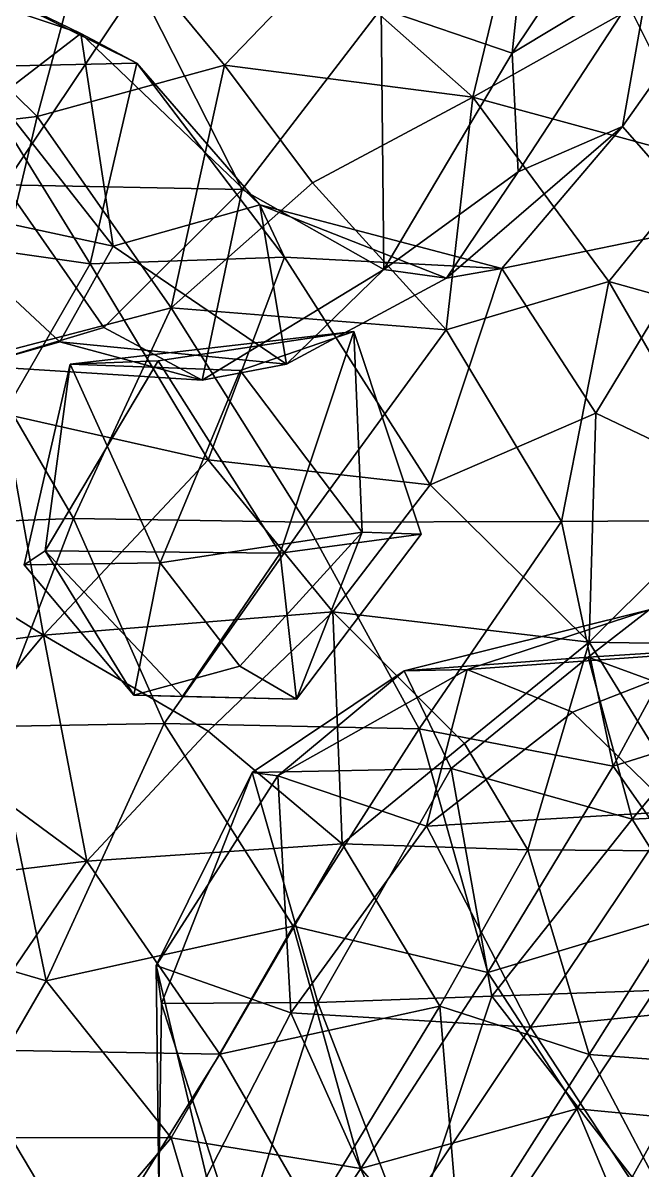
# Model space of a CAD drawing. Extents: x 373697 to 374058, y 6959904 to 6960301.
# Drawn here: x 373883.58 to 373896.99, y 6959919.87 to 6959944.7 of the extents above; entities that cross this region are included whole.
import ezdxf

# ---------------------------------------------------------------- set-up
doc = ezdxf.new("R2010")
doc.units = 0
doc.layers.add('Bht_Fk', color=7, linetype='CONTINUOUS')

msp = doc.modelspace()

# ---------------------------------------------------------------- linework, layer by layer
at = {"layer": 'Bht_Fk'}
for points in [[(373894.176, 6959944.049, 200.357), (373891.338, 6959945.015, 200.526), (373894.715, 6959949.193, 201.825)], [(373896.336, 6959947.276, 201.132), (373894.176, 6959944.049, 200.357), (373894.715, 6959949.193, 201.825)], [(373890.056, 6959945.985, 169.905), (373893.324, 6959943.095, 170.341), (373894.439, 6959947.74, 172.644)], [(373893.324, 6959943.095, 170.341), (373896.738, 6959945.009, 172.509), (373894.439, 6959947.74, 172.644)], [(373883.959, 6959947.632, 174.722), (373883.431, 6959947.131, 176.495), (373880.691, 6959944.008, 173.759)], [(373883.959, 6959947.632, 174.722), (373880.691, 6959944.008, 173.759), (373881.231, 6959945.853, 172.228)], [(373879.943, 6959946.556, 165.284), (373883.884, 6959942.676, 166.199), (373885.105, 6959947.216, 168.525)], [(373883.884, 6959942.676, 166.199), (373887.94, 6959943.784, 168.304), (373885.105, 6959947.216, 168.525)], [(373885.105, 6959947.216, 168.525), (373887.94, 6959943.784, 168.304), (373890.056, 6959945.985, 169.905)], [(373897.164, 6959945.851, 200.14), (373894.176, 6959944.049, 200.357), (373896.336, 6959947.276, 201.132)], [(373879.943, 6959946.556, 165.284), (373879.084, 6959942.111, 163.332), (373883.884, 6959942.676, 166.199)], [(373881.115, 6959946.28, 190.851), (373879.691, 6959946.207, 192.157), (373884.83, 6959944.472, 193.451)], [(373879.691, 6959946.207, 192.157), (373883.002, 6959943.07, 193.945), (373884.83, 6959944.472, 193.451)], [(373886.048, 6959943.827, 192.391), (373881.115, 6959946.28, 190.851), (373884.83, 6959944.472, 193.451)], [(373882.397, 6959943.748, 189.805), (373881.115, 6959946.28, 190.851), (373886.048, 6959943.827, 192.391)], [(373890.056, 6959945.985, 169.905), (373887.94, 6959943.784, 168.304), (373893.324, 6959943.095, 170.341)], [(373894.176, 6959944.049, 200.357), (373897.164, 6959945.851, 200.14), (373894.307, 6959941.481, 199.158)], [(373897.164, 6959945.851, 200.14), (373896.56, 6959942.457, 198.134), (373894.307, 6959941.481, 199.158)], [(373897.164, 6959945.851, 200.14), (373898.86, 6959945.711, 198.927), (373896.56, 6959942.457, 198.134)], [(373898.86, 6959945.711, 198.927), (373898.447, 6959940.306, 196.971), (373896.56, 6959942.457, 198.134)], [(373899.647, 6959945.667, 174.449), (373896.738, 6959945.009, 172.509), (373898.386, 6959941.717, 172.367)], [(373880.339, 6959945.476, 197.292), (373886.079, 6959945.526, 199.541), (373883.181, 6959941.197, 197.941)], [(373886.079, 6959945.526, 199.541), (373888.326, 6959941.093, 199.362), (373883.181, 6959941.197, 197.941)], [(373888.326, 6959941.093, 199.362), (373886.079, 6959945.526, 199.541), (373891.338, 6959945.015, 200.526)], [(373891.338, 6959945.015, 200.526), (373891.395, 6959939.364, 199.107), (373888.326, 6959941.093, 199.362)], [(373891.338, 6959945.015, 200.526), (373894.176, 6959944.049, 200.357), (373891.395, 6959939.364, 199.107)], [(373893.324, 6959943.095, 170.341), (373898.386, 6959941.717, 172.367), (373896.738, 6959945.009, 172.509)], [(373884.83, 6959944.472, 193.451), (373883.002, 6959943.07, 193.945), (373885.53, 6959939.87, 194.8)], [(373885.53, 6959939.87, 194.8), (373888.71, 6959940.764, 194.85), (373884.83, 6959944.472, 193.451)], [(373886.048, 6959943.827, 192.391), (373884.83, 6959944.472, 193.451), (373888.71, 6959940.764, 194.85)], [(373894.176, 6959944.049, 200.357), (373894.307, 6959941.481, 199.158), (373891.395, 6959939.364, 199.107)], [(373885.035, 6959939.486, 190.483), (373880.032, 6959940.197, 188.075), (373882.397, 6959943.748, 189.805)], [(373885.035, 6959939.486, 190.483), (373882.397, 6959943.748, 189.805), (373886.048, 6959943.827, 192.391)], [(373887.94, 6959943.784, 168.304), (373883.884, 6959942.676, 166.199), (373886.786, 6959938.536, 166.743)], [(373889.24, 6959939.631, 193.194), (373885.035, 6959939.486, 190.483), (373886.048, 6959943.827, 192.391)], [(373889.24, 6959939.631, 193.194), (373886.048, 6959943.827, 192.391), (373888.71, 6959940.764, 194.85)], [(373889.852, 6959941.242, 168.455), (373887.94, 6959943.784, 168.304), (373886.786, 6959938.536, 166.743)], [(373887.94, 6959943.784, 168.304), (373889.852, 6959941.242, 168.455), (373893.324, 6959943.095, 170.341)], [(373883.002, 6959943.07, 193.945), (373881.132, 6959940.811, 194.133), (373885.53, 6959939.87, 194.8)], [(373889.852, 6959941.242, 168.455), (373892.745, 6959938.058, 169.09), (373893.324, 6959943.095, 170.341)], [(373893.324, 6959943.095, 170.341), (373892.745, 6959938.058, 169.09), (373896.268, 6959939.102, 170.763)], [(373896.268, 6959939.102, 170.763), (373898.386, 6959941.717, 172.367), (373893.324, 6959943.095, 170.341)], [(373879.084, 6959942.111, 163.332), (373882.646, 6959937.451, 164.668), (373883.884, 6959942.676, 166.199)], [(373883.884, 6959942.676, 166.199), (373882.646, 6959937.451, 164.668), (373886.786, 6959938.536, 166.743)], [(373894.307, 6959941.481, 199.158), (373896.56, 6959942.457, 198.134), (373892.751, 6959939.174, 197.348)], [(373896.56, 6959942.457, 198.134), (373893.947, 6959939.386, 196.235), (373892.751, 6959939.174, 197.348)], [(373896.56, 6959942.457, 198.134), (373898.447, 6959940.306, 196.971), (373893.947, 6959939.386, 196.235)], [(373896.268, 6959939.102, 170.763), (373900.863, 6959937.822, 172.991), (373898.386, 6959941.717, 172.367)], [(373894.307, 6959941.481, 199.158), (373892.751, 6959939.174, 197.348), (373891.395, 6959939.364, 199.107)], [(373885.329, 6959938.107, 197.871), (373882.561, 6959937.28, 196.075), (373883.181, 6959941.197, 197.941)], [(373888.326, 6959941.093, 199.362), (373885.329, 6959938.107, 197.871), (373883.181, 6959941.197, 197.941)], [(373886.786, 6959938.536, 166.743), (373892.745, 6959938.058, 169.09), (373889.852, 6959941.242, 168.455)], [(373885.329, 6959938.107, 197.871), (373888.326, 6959941.093, 199.362), (373887.458, 6959936.969, 197.374)], [(373888.326, 6959941.093, 199.362), (373891.395, 6959939.364, 199.107), (373887.458, 6959936.969, 197.374)], [(373884.379, 6959937.798, 195.165), (373885.53, 6959939.87, 194.8), (373881.132, 6959940.811, 194.133)], [(373884.379, 6959937.798, 195.165), (373881.132, 6959940.811, 194.133), (373882.561, 6959937.28, 196.075)], [(373885.53, 6959939.87, 194.8), (373889.288, 6959937.311, 196.437), (373888.71, 6959940.764, 194.85)], [(373889.288, 6959937.311, 196.437), (373892.751, 6959939.174, 197.348), (373888.71, 6959940.764, 194.85)], [(373893.947, 6959939.386, 196.235), (373888.71, 6959940.764, 194.85), (373892.751, 6959939.174, 197.348)], [(373889.24, 6959939.631, 193.194), (373888.71, 6959940.764, 194.85), (373893.947, 6959939.386, 196.235)], [(373880.032, 6959940.197, 188.075), (373885.035, 6959939.486, 190.483), (373883.165, 6959936.24, 189.804)], [(373898.447, 6959940.306, 196.971), (373895.986, 6959936.254, 195.803), (373893.947, 6959939.386, 196.235)], [(373895.986, 6959936.254, 195.803), (373898.447, 6959940.306, 196.971), (373899.254, 6959934.693, 196.474)], [(373889.288, 6959937.311, 196.437), (373885.53, 6959939.87, 194.8), (373884.379, 6959937.798, 195.165)], [(373885.035, 6959939.486, 190.483), (373887.587, 6959935.241, 192.219), (373883.165, 6959936.24, 189.804)], [(373887.587, 6959935.241, 192.219), (373885.035, 6959939.486, 190.483), (373889.24, 6959939.631, 193.194)], [(373889.24, 6959939.631, 193.194), (373892.399, 6959934.702, 194.532), (373887.587, 6959935.241, 192.219)], [(373892.399, 6959934.702, 194.532), (373889.24, 6959939.631, 193.194), (373893.947, 6959939.386, 196.235)], [(373891.395, 6959939.364, 199.107), (373889.288, 6959937.311, 196.437), (373887.458, 6959936.969, 197.374)], [(373892.751, 6959939.174, 197.348), (373889.288, 6959937.311, 196.437), (373891.395, 6959939.364, 199.107)], [(373895.986, 6959936.254, 195.803), (373892.399, 6959934.702, 194.532), (373893.947, 6959939.386, 196.235)], [(373892.745, 6959938.058, 169.09), (373895.242, 6959933.91, 169.805), (373896.268, 6959939.102, 170.763)], [(373896.268, 6959939.102, 170.763), (373895.242, 6959933.91, 169.805), (373899.253, 6959933.935, 171.774)], [(373899.253, 6959933.935, 171.774), (373900.863, 6959937.822, 172.991), (373896.268, 6959939.102, 170.763)], [(373882.646, 6959937.451, 164.668), (373884.672, 6959933.97, 165.34), (373886.786, 6959938.536, 166.743)], [(373886.786, 6959938.536, 166.743), (373884.672, 6959933.97, 165.34), (373889.705, 6959933.89, 167.519)], [(373892.745, 6959938.058, 169.09), (373886.786, 6959938.536, 166.743), (373889.705, 6959933.89, 167.519)], [(373882.561, 6959937.28, 196.075), (373885.329, 6959938.107, 197.871), (373887.458, 6959936.969, 197.374)], [(373888.284, 6959937.178, 153.147), (373884.603, 6959937.313, 151.032), (373890.747, 6959938.023, 152.714)], [(373884.603, 6959937.313, 151.032), (373886.509, 6959937.383, 149.818), (373890.747, 6959938.023, 152.714)], [(373886.509, 6959937.383, 149.818), (373889.148, 6959933.22, 150.544), (373890.747, 6959938.023, 152.714)], [(373888.284, 6959937.178, 153.147), (373890.747, 6959938.023, 152.714), (373890.925, 6959933.673, 153.882)], [(373892.202, 6959933.634, 153.045), (373890.747, 6959938.023, 152.714), (373889.148, 6959933.22, 150.544)], [(373889.705, 6959933.89, 167.519), (373895.242, 6959933.91, 169.805), (373892.745, 6959938.058, 169.09)], [(373890.925, 6959933.673, 153.882), (373890.747, 6959938.023, 152.714), (373892.202, 6959933.634, 153.045)], [(373884.379, 6959937.798, 195.165), (373882.561, 6959937.28, 196.075), (373887.458, 6959936.969, 197.374)], [(373889.288, 6959937.311, 196.437), (373884.379, 6959937.798, 195.165), (373887.458, 6959936.969, 197.374)], [(373880.341, 6959933.815, 163.061), (373884.672, 6959933.97, 165.34), (373882.646, 6959937.451, 164.668)], [(373884.603, 6959937.313, 151.032), (373886.553, 6959933.014, 152.571), (373883.606, 6959932.969, 150.565)], [(373884.058, 6959933.269, 149.089), (373884.603, 6959937.313, 151.032), (373883.606, 6959932.969, 150.565)], [(373884.603, 6959937.313, 151.032), (373884.058, 6959933.269, 149.089), (373886.509, 6959937.383, 149.818)], [(373889.148, 6959933.22, 150.544), (373886.509, 6959937.383, 149.818), (373884.058, 6959933.269, 149.089)], [(373884.603, 6959937.313, 151.032), (373888.284, 6959937.178, 153.147), (373886.553, 6959933.014, 152.571)], [(373886.553, 6959933.014, 152.571), (373888.284, 6959937.178, 153.147), (373890.925, 6959933.673, 153.882)], [(373883.165, 6959936.24, 189.804), (373884.023, 6959931.444, 191.498), (373880.734, 6959933.488, 189.501)], [(373883.165, 6959936.24, 189.804), (373887.587, 6959935.241, 192.219), (373884.023, 6959931.444, 191.498)], [(373895.842, 6959931.297, 195.433), (373892.399, 6959934.702, 194.532), (373895.986, 6959936.254, 195.803)], [(373895.842, 6959931.297, 195.433), (373895.986, 6959936.254, 195.803), (373899.254, 6959934.693, 196.474)], [(373887.587, 6959935.241, 192.219), (373890.292, 6959931.953, 193.83), (373884.023, 6959931.444, 191.498)], [(373887.587, 6959935.241, 192.219), (373892.399, 6959934.702, 194.532), (373890.292, 6959931.953, 193.83)], [(373892.399, 6959934.702, 194.532), (373895.842, 6959931.297, 195.433), (373890.292, 6959931.953, 193.83)], [(373895.842, 6959931.297, 195.433), (373899.254, 6959934.693, 196.474), (373901.467, 6959931.201, 196.986)], [(373882.93, 6959929.466, 164.257), (373884.672, 6959933.97, 165.34), (373880.341, 6959933.815, 163.061)], [(373884.672, 6959933.97, 165.34), (373882.93, 6959929.466, 164.257), (373886.64, 6959929.531, 166.071)], [(373884.672, 6959933.97, 165.34), (373886.64, 6959929.531, 166.071), (373889.705, 6959933.89, 167.519)], [(373886.64, 6959929.531, 166.071), (373892.157, 6959929.416, 168.467), (373889.705, 6959933.89, 167.519)], [(373889.705, 6959933.89, 167.519), (373892.157, 6959929.416, 168.467), (373895.242, 6959933.91, 169.805)], [(373892.157, 6959929.416, 168.467), (373896.361, 6959928.607, 170.396), (373895.242, 6959933.91, 169.805)], [(373895.242, 6959933.91, 169.805), (373896.361, 6959928.607, 170.396), (373899.253, 6959933.935, 171.774)], [(373896.361, 6959928.607, 170.396), (373901.072, 6959930.091, 172.81), (373899.253, 6959933.935, 171.774)], [(373884.023, 6959931.444, 191.498), (373878.219, 6959930.7, 189.375), (373880.734, 6959933.488, 189.501)], [(373886.553, 6959933.014, 152.571), (373890.925, 6959933.673, 153.882), (373888.276, 6959930.775, 152.675)], [(373888.276, 6959930.775, 152.675), (373890.925, 6959933.673, 153.882), (373889.504, 6959930.057, 152.177)], [(373892.202, 6959933.634, 153.045), (373889.148, 6959933.22, 150.544), (373889.504, 6959930.057, 152.177)], [(373889.504, 6959930.057, 152.177), (373890.925, 6959933.673, 153.882), (373892.202, 6959933.634, 153.045)], [(373885.978, 6959930.144, 151.169), (373884.058, 6959933.269, 149.089), (373883.606, 6959932.969, 150.565)], [(373887.033, 6959930.116, 150.436), (373884.058, 6959933.269, 149.089), (373885.978, 6959930.144, 151.169)], [(373884.058, 6959933.269, 149.089), (373887.033, 6959930.116, 150.436), (373889.148, 6959933.22, 150.544)], [(373883.606, 6959932.969, 150.565), (373886.553, 6959933.014, 152.571), (373885.978, 6959930.144, 151.169)], [(373886.553, 6959933.014, 152.571), (373888.276, 6959930.775, 152.675), (373885.978, 6959930.144, 151.169)], [(373889.148, 6959933.22, 150.544), (373887.033, 6959930.116, 150.436), (373889.504, 6959930.057, 152.177)], [(373897.138, 6959931.997, 210.265), (373895.819, 6959930.969, 211.318), (373891.835, 6959930.676, 208.753)], [(373893.197, 6959930.705, 207.551), (373897.138, 6959931.997, 210.265), (373891.835, 6959930.676, 208.753)], [(373898.897, 6959931.111, 209.154), (373897.138, 6959931.997, 210.265), (373893.197, 6959930.705, 207.551)], [(373895.819, 6959930.969, 211.318), (373897.138, 6959931.997, 210.265), (373901.016, 6959931.3, 212.949)], [(373890.292, 6959931.953, 193.83), (373887.59, 6959929.365, 193.165), (373884.023, 6959931.444, 191.498)], [(373890.292, 6959931.953, 193.83), (373890.492, 6959926.931, 193.982), (373887.59, 6959929.365, 193.165)], [(373893.143, 6959929.1, 194.676), (373890.492, 6959926.931, 193.982), (373890.292, 6959931.953, 193.83)], [(373895.842, 6959931.297, 195.433), (373893.143, 6959929.1, 194.676), (373890.292, 6959931.953, 193.83)], [(373884.023, 6959931.444, 191.498), (373881.851, 6959928.844, 191.29), (373878.219, 6959930.7, 189.375)], [(373884.023, 6959931.444, 191.498), (373884.959, 6959926.553, 192.582), (373881.851, 6959928.844, 191.29)], [(373887.59, 6959929.365, 193.165), (373884.959, 6959926.553, 192.582), (373884.023, 6959931.444, 191.498)], [(373895.842, 6959931.297, 195.433), (373894.515, 6959926.795, 194.973), (373893.143, 6959929.1, 194.676)], [(373895.842, 6959931.297, 195.433), (373898.619, 6959926.767, 195.986), (373894.515, 6959926.795, 194.973)], [(373898.794, 6959929.883, 213.116), (373895.819, 6959930.969, 211.318), (373901.016, 6959931.3, 212.949)], [(373898.619, 6959926.767, 195.986), (373895.842, 6959931.297, 195.433), (373901.467, 6959931.201, 196.986)], [(373893.197, 6959930.705, 207.551), (373895.484, 6959929.776, 207.224), (373898.897, 6959931.111, 209.154)], [(373898.897, 6959931.111, 209.154), (373895.484, 6959929.776, 207.224), (373897.705, 6959927.628, 206.93)], [(373885.978, 6959930.144, 151.169), (373888.276, 6959930.775, 152.675), (373889.504, 6959930.057, 152.177)], [(373891.835, 6959930.676, 208.753), (373895.819, 6959930.969, 211.318), (373892.85, 6959928.558, 210.874)], [(373895.819, 6959930.969, 211.318), (373896.776, 6959927.462, 212.975), (373892.85, 6959928.558, 210.874)], [(373895.819, 6959930.969, 211.318), (373898.794, 6959929.883, 213.116), (373896.776, 6959927.462, 212.975)], [(373888.542, 6959928.474, 207.679), (373889.095, 6959928.401, 205.893), (373891.835, 6959930.676, 208.753)], [(373891.835, 6959930.676, 208.753), (373892.85, 6959928.558, 210.874), (373888.542, 6959928.474, 207.679)], [(373893.197, 6959930.705, 207.551), (373891.835, 6959930.676, 208.753), (373889.095, 6959928.401, 205.893)], [(373889.095, 6959928.401, 205.893), (373892.315, 6959927.312, 205.554), (373893.197, 6959930.705, 207.551)], [(373895.484, 6959929.776, 207.224), (373893.197, 6959930.705, 207.551), (373892.315, 6959927.312, 205.554)], [(373889.504, 6959930.057, 152.177), (373887.033, 6959930.116, 150.436), (373885.978, 6959930.144, 151.169)], [(373896.361, 6959928.607, 170.396), (373898.476, 6959925.594, 171.715), (373901.072, 6959930.091, 172.81)], [(373895.484, 6959929.776, 207.224), (373892.315, 6959927.312, 205.554), (373897.705, 6959927.628, 206.93)], [(373896.776, 6959927.462, 212.975), (373898.794, 6959929.883, 213.116), (373902.514, 6959927.734, 215.026)], [(373882.93, 6959929.466, 164.257), (373884.079, 6959923.964, 164.941), (373886.64, 6959929.531, 166.071)], [(373884.079, 6959923.964, 164.941), (373889.434, 6959925.144, 167.425), (373886.64, 6959929.531, 166.071)], [(373886.64, 6959929.531, 166.071), (373889.434, 6959925.144, 167.425), (373892.157, 6959929.416, 168.467)], [(373884.079, 6959923.964, 164.941), (373882.93, 6959929.466, 164.257), (373880.114, 6959925.116, 162.731)], [(373887.59, 6959929.365, 193.165), (373890.492, 6959926.931, 193.982), (373884.959, 6959926.553, 192.582)], [(373889.434, 6959925.144, 167.425), (373893.648, 6959924.14, 169.448), (373892.157, 6959929.416, 168.467)], [(373892.157, 6959929.416, 168.467), (373893.648, 6959924.14, 169.448), (373896.361, 6959928.607, 170.396)], [(373893.143, 6959929.1, 194.676), (373894.515, 6959926.795, 194.973), (373890.492, 6959926.931, 193.982)], [(373879.873, 6959925.937, 190.817), (373881.851, 6959928.844, 191.29), (373884.959, 6959926.553, 192.582)], [(373888.542, 6959928.474, 207.679), (373892.85, 6959928.558, 210.874), (373889.967, 6959923.49, 209.841)], [(373892.85, 6959928.558, 210.874), (373893.735, 6959923.628, 211.864), (373889.967, 6959923.49, 209.841)], [(373893.735, 6959923.628, 211.864), (373892.85, 6959928.558, 210.874), (373896.776, 6959927.462, 212.975)], [(373893.648, 6959924.14, 169.448), (373898.476, 6959925.594, 171.715), (373896.361, 6959928.607, 170.396)], [(373888.542, 6959928.474, 207.679), (373886.463, 6959924.291, 204.984), (373889.095, 6959928.401, 205.893)], [(373888.542, 6959928.474, 207.679), (373886.576, 6959923.47, 207.054), (373886.463, 6959924.291, 204.984)], [(373886.463, 6959924.291, 204.984), (373889.383, 6959923.267, 204.409), (373889.095, 6959928.401, 205.893)], [(373889.967, 6959923.49, 209.841), (373886.576, 6959923.47, 207.054), (373888.542, 6959928.474, 207.679)], [(373889.383, 6959923.267, 204.409), (373892.315, 6959927.312, 205.554), (373889.095, 6959928.401, 205.893)], [(373897.705, 6959927.628, 206.93), (373892.315, 6959927.312, 205.554), (373894.573, 6959922.956, 205.219)], [(373900.07, 6959923.505, 206.777), (373897.705, 6959927.628, 206.93), (373894.573, 6959922.956, 205.219)], [(373896.776, 6959927.462, 212.975), (373902.514, 6959927.734, 215.026), (373899.063, 6959923.815, 214.139)], [(373889.383, 6959923.267, 204.409), (373894.573, 6959922.956, 205.219), (373892.315, 6959927.312, 205.554)], [(373893.735, 6959923.628, 211.864), (373896.776, 6959927.462, 212.975), (373899.063, 6959923.815, 214.139)], [(373890.492, 6959926.931, 193.982), (373887.844, 6959922.374, 193.266), (373884.959, 6959926.553, 192.582)], [(373890.492, 6959926.931, 193.982), (373892.605, 6959923.416, 194.415), (373887.844, 6959922.374, 193.266)], [(373894.515, 6959926.795, 194.973), (373892.605, 6959923.416, 194.415), (373890.492, 6959926.931, 193.982)], [(373895.844, 6959922.371, 195.089), (373892.605, 6959923.416, 194.415), (373894.515, 6959926.795, 194.973)], [(373898.619, 6959926.767, 195.986), (373895.844, 6959922.371, 195.089), (373894.515, 6959926.795, 194.973)], [(373879.873, 6959925.937, 190.817), (373884.959, 6959926.553, 192.582), (373882.182, 6959922.474, 191.66)], [(373884.959, 6959926.553, 192.582), (373887.844, 6959922.374, 193.266), (373882.182, 6959922.474, 191.66)], [(373901.469, 6959921.939, 196.322), (373895.844, 6959922.371, 195.089), (373898.619, 6959926.767, 195.986)], [(373893.648, 6959924.14, 169.448), (373895.573, 6959921.19, 170.789), (373898.476, 6959925.594, 171.715)], [(373900.187, 6959920.754, 173.405), (373898.476, 6959925.594, 171.715), (373895.573, 6959921.19, 170.789)], [(373880.114, 6959925.116, 162.731), (373882.11, 6959920.567, 164.156), (373884.079, 6959923.964, 164.941)], [(373884.079, 6959923.964, 164.941), (373886.787, 6959920.564, 166.588), (373889.434, 6959925.144, 167.425)], [(373886.787, 6959920.564, 166.588), (373890.896, 6959919.896, 168.666), (373889.434, 6959925.144, 167.425)], [(373893.648, 6959924.14, 169.448), (373889.434, 6959925.144, 167.425), (373890.896, 6959919.896, 168.666)], [(373886.522, 6959919.478, 205.453), (373886.463, 6959924.291, 204.984), (373886.576, 6959923.47, 207.054)], [(373887.55, 6959919.717, 204.474), (373886.463, 6959924.291, 204.984), (373886.522, 6959919.478, 205.453)], [(373889.383, 6959923.267, 204.409), (373886.463, 6959924.291, 204.984), (373887.55, 6959919.717, 204.474)], [(373890.896, 6959919.896, 168.666), (373895.573, 6959921.19, 170.789), (373893.648, 6959924.14, 169.448)], [(373882.11, 6959920.567, 164.156), (373886.787, 6959920.564, 166.588), (373884.079, 6959923.964, 164.941)], [(373896.775, 6959919.715, 212.945), (373893.735, 6959923.628, 211.864), (373899.063, 6959923.815, 214.139)], [(373902.144, 6959918.809, 214.83), (373896.775, 6959919.715, 212.945), (373899.063, 6959923.815, 214.139)], [(373889.967, 6959923.49, 209.841), (373893.735, 6959923.628, 211.864), (373891.967, 6959918.305, 210.359)], [(373896.775, 6959919.715, 212.945), (373891.967, 6959918.305, 210.359), (373893.735, 6959923.628, 211.864)], [(373888.269, 6959918.218, 207.672), (373886.522, 6959919.478, 205.453), (373886.576, 6959923.47, 207.054)], [(373888.269, 6959918.218, 207.672), (373886.576, 6959923.47, 207.054), (373889.967, 6959923.49, 209.841)], [(373892.605, 6959923.416, 194.415), (373889.853, 6959918.895, 193.528), (373887.844, 6959922.374, 193.266)], [(373889.967, 6959923.49, 209.841), (373891.967, 6959918.305, 210.359), (373888.269, 6959918.218, 207.672)], [(373893.052, 6959917.997, 194.138), (373889.853, 6959918.895, 193.528), (373892.605, 6959923.416, 194.415)], [(373895.844, 6959922.371, 195.089), (373893.052, 6959917.997, 194.138), (373892.605, 6959923.416, 194.415)], [(373897.367, 6959918.704, 205.895), (373900.07, 6959923.505, 206.777), (373894.573, 6959922.956, 205.219)], [(373891.548, 6959918.433, 204.681), (373889.383, 6959923.267, 204.409), (373887.55, 6959919.717, 204.474)], [(373889.383, 6959923.267, 204.409), (373891.548, 6959918.433, 204.681), (373894.573, 6959922.956, 205.219)], [(373891.548, 6959918.433, 204.681), (373897.367, 6959918.704, 205.895), (373894.573, 6959922.956, 205.219)], [(373884.975, 6959917.785, 192.188), (373879.93, 6959919.025, 190.695), (373882.182, 6959922.474, 191.66)], [(373887.844, 6959922.374, 193.266), (373884.975, 6959917.785, 192.188), (373882.182, 6959922.474, 191.66)], [(373887.844, 6959922.374, 193.266), (373889.853, 6959918.895, 193.528), (373884.975, 6959917.785, 192.188)], [(373898.289, 6959917.721, 194.99), (373893.052, 6959917.997, 194.138), (373895.844, 6959922.371, 195.089)], [(373898.289, 6959917.721, 194.99), (373895.844, 6959922.371, 195.089), (373901.469, 6959921.939, 196.322)], [(373890.896, 6959919.896, 168.666), (373893.052, 6959917.384, 170.181), (373895.573, 6959921.19, 170.789)], [(373895.573, 6959921.19, 170.789), (373893.052, 6959917.384, 170.181), (373897.643, 6959916.261, 172.818)], [(373895.573, 6959921.19, 170.789), (373897.643, 6959916.261, 172.818), (373900.187, 6959920.754, 173.405)], [(373882.11, 6959920.567, 164.156), (373883.452, 6959916.633, 165.483), (373886.787, 6959920.564, 166.588)], [(373888.178, 6959915.848, 168.082), (373886.787, 6959920.564, 166.588), (373883.452, 6959916.633, 165.483)], [(373886.787, 6959920.564, 166.588), (373888.178, 6959915.848, 168.082), (373890.896, 6959919.896, 168.666)], [(373888.178, 6959915.848, 168.082), (373893.052, 6959917.384, 170.181), (373890.896, 6959919.896, 168.666)]]:
    msp.add_3dface(points, dxfattribs=at)

doc.saveas('drawing.dxf')
